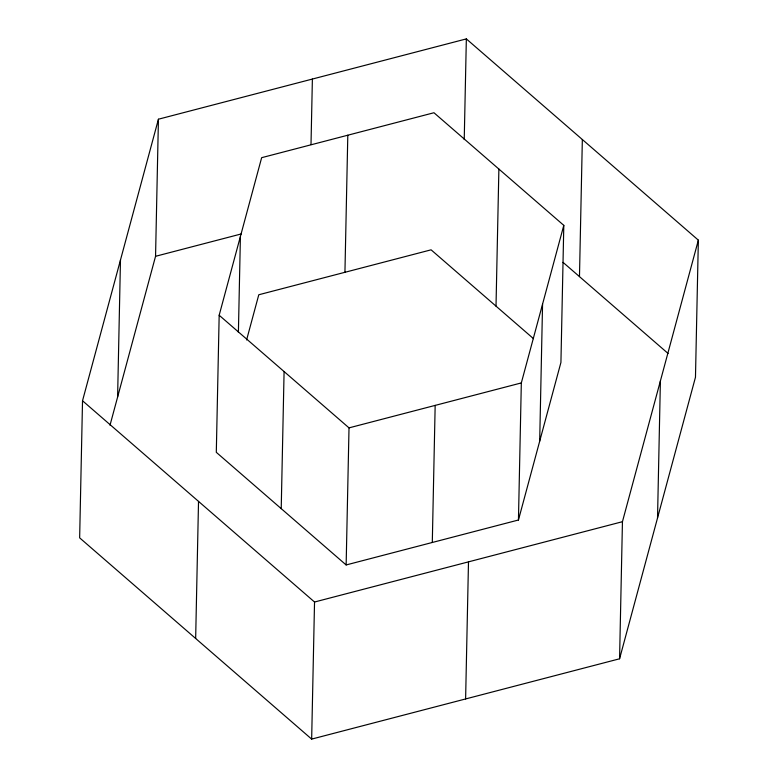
<?xml version="1.0" encoding="UTF-8"?>
<svg xmlns="http://www.w3.org/2000/svg" width="778" height="778" viewBox="0 0 778 778"><rect width="100%" height="100%" fill="white"/><g stroke="black" fill="none" stroke-linecap="round" stroke-linejoin="round"><path stroke-width="1.17" d="M82.526 400.767L79.648 537.851L311.657 739.1L619.57 658.791L695.474 377.233L698.352 240.149L466.343 38.9L158.43 119.209L82.526 400.767L314.536 602.016L311.657 739.1M117.604 397.072L120.473 259.988M110.009 425.235L155.551 256.302L158.43 119.209M195.657 638.475L198.526 501.392M219.172 315.246L216.303 452.329L346.142 564.954L518.449 520.005L560.928 362.441L563.797 225.357L433.959 112.742L261.651 157.681L219.172 315.246L349.011 427.871L346.142 564.954M238.399 332.303L240.412 236.463M281.218 508.647L284.087 371.563M311.006 144.562L312.386 79.055M344.936 272.3L347.805 135.207M432.296 542.48L435.165 405.396M464.233 139.593L466.343 38.9M465.614 698.945L468.492 561.862M496.014 306.133L498.883 169.05M518.449 520.005L521.328 382.922L563.797 225.357M539.689 441.223L542.558 304.14M579.474 276.608L582.343 139.525M619.57 658.791L622.449 521.698L698.352 240.149M657.527 518.012L660.396 380.928M246.597 339.957L258.782 294.765L431.09 249.826L533.494 338.654M155.551 256.302L241.345 233.925M349.011 427.871L521.328 382.922M314.536 602.016L622.449 521.698M563.029 262.351L668.078 353.465"/></g></svg>
